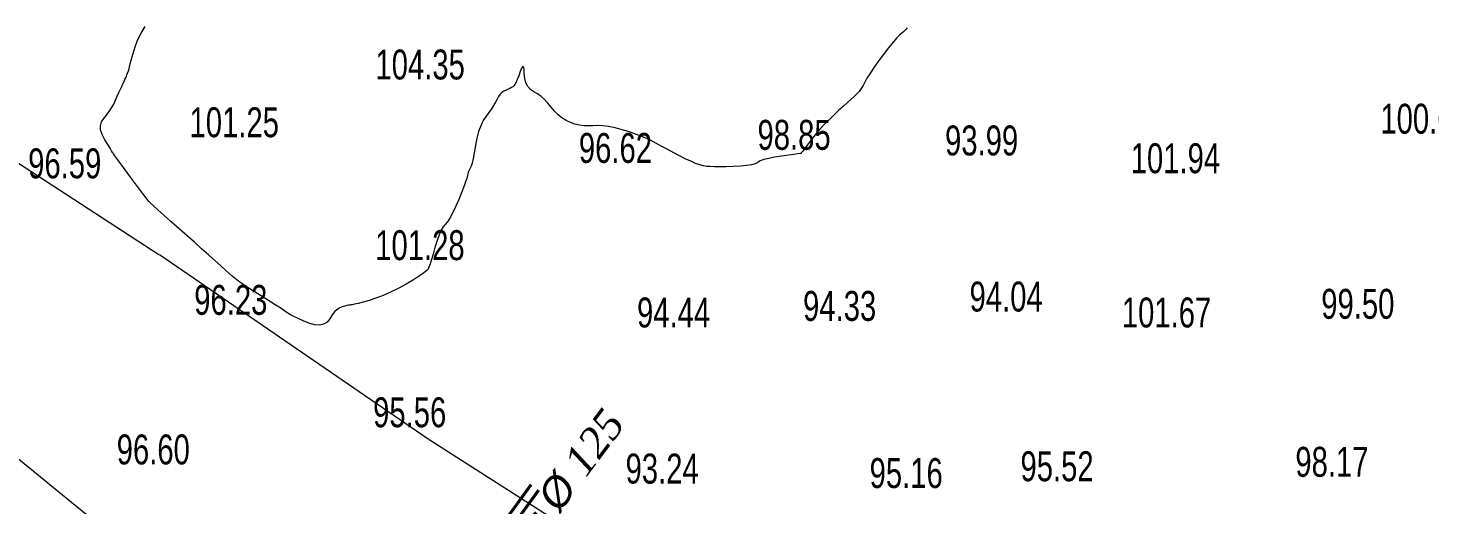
# Model space of a CAD drawing. Header units: metres. Extents: x 431006 to 434411, y 2469261 to 2473208.
# Drawn here: x 432997.1 to 433184.7, y 2471687.7 to 2471751.5 of the extents above; entities that cross this region are included whole.
import ezdxf

# ---------------------------------------------------------------- set-up
doc = ezdxf.new("R2010")
doc.units = ezdxf.units.M
doc.header["$MEASUREMENT"] = 0
doc.linetypes.add('ACAD_ISO02W100', pattern=[15, 12, -3])
for name, color, linetype, lineweight in [('CAO DO', 8, 'Continuous', 18), ('cong-ks', 8, 'ACAD_ISO02W100', 18), ('duong nhua-ks', 8, 'Continuous', 18), ('GHICHUTHUYHE', 8, 'Continuous', 18), ('MH_DongMuc_Con', 8, 'Continuous', 18)]:
    doc.layers.add(name, color=color, linetype=linetype, lineweight=lineweight)
doc.styles.add('ghi chu thuy he', font='')
doc.styles.get("Standard").update_dxf_attribs({"font": 'arial.ttf'})
doc.styles.get('ghi chu thuy he').set_extended_font_data('.VnTime', italic=True)

msp = doc.modelspace()

# ---------------------------------------------------------------- linework, layer by layer
at = {"layer": 'cong-ks', "color": 8, "ltscale": 0.05, "const_width": 0.4, "elevation": 94.84}
for points in [[(433037.3362932356, 2471653.152267843), (433064.4252932356, 2471690.452267843)], [(433038.3477067644, 2471652.417732157), (433065.4367067644, 2471689.717732157)]]:
    msp.add_lwpolyline(points, dxfattribs=at)
at = {"layer": 'cong-ks', "color": 9, "ltscale": 0.05, "const_width": 0.4, "elevation": 94.84}
for points in [[(433037.3362932356, 2471653.152267843), (433064.4252932356, 2471690.452267843)], [(433038.3477067644, 2471652.417732157), (433065.4367067644, 2471689.717732157)]]:
    msp.add_lwpolyline(points, dxfattribs=at)
at = {"layer": 'duong nhua-ks', "color": 9, "lineweight": 0}
for points in [[(432805.5272222455, 2471895.78966765), (432839.9021908257, 2471861.3623289), (432869.4264866965, 2471834.105572086), (432907.5414395563, 2471800.39011356), (432952.897430996, 2471762.93256368), (432968.0403453191, 2471751.494140307), (433014.5969423538, 2471721.233608217)], [(433014.6857597841, 2471721.233608217), (433014.6857597841, 2471721.233608217), (433014.6857597841, 2471721.233608217), (433050.6480735769, 2471696.554644374), (433077.5893339789, 2471679.383189608), (433119.5954975137, 2471654.757524977), (433151.0266207857, 2471638.034686794), (433174.3612204567, 2471626.833636743), (433196.140354868, 2471617.928458532)], [(433014.6857597841, 2471721.233608217), (433014.6857597841, 2471721.233608217), (433014.6857597841, 2471721.233608217), (433050.6480735769, 2471696.554644374), (433077.5893339789, 2471679.383189608), (433119.5954975137, 2471654.757524977), (433151.0266207857, 2471638.034686794), (433174.3612204567, 2471626.833636743), (433196.140354868, 2471617.928458532)], [(432995.1298513911, 2471694.463702774), (432995.1298513911, 2471694.463702774), (433015.1294104361, 2471678.117097322), (433027.5400703917, 2471667.207904469), (433042.1184496346, 2471653.006458341), (433051.1932625712, 2471642.902137164), (433056.8988303709, 2471634.699977853), (433062.4668409327, 2471625.177559559), (433067.9642920906, 2471612.036305938), (433070.4050426714, 2471603.504247724), (433072.1869700177, 2471593.680634028), (433072.8410892918, 2471580.400429949), (433073.6244330741, 2471547.663104955), (433073.9797095677, 2471530.004566459), (433073.9797095677, 2471530.004566459)]]:
    msp.add_lwpolyline(points, dxfattribs=at)
at = {"layer": 'duong nhua-ks', "color": 8, "lineweight": 0}
for points in [[(432940.7495753285, 2471772.964951798), (432952.897430996, 2471762.93256368), (432968.0403453191, 2471751.494140307), (433014.5969423538, 2471721.233608217)], [(433014.6857597841, 2471721.233608217), (433014.6857597841, 2471721.233608217), (433014.6857597841, 2471721.233608217), (433050.6480735769, 2471696.554644374), (433077.5893339789, 2471679.383189608), (433119.5954975137, 2471654.757524977), (433151.0266207857, 2471638.034686794), (433174.3612204567, 2471626.833636743), (433196.140354868, 2471617.928458532)], [(433014.6857597841, 2471721.233608217), (433014.6857597841, 2471721.233608217), (433014.6857597841, 2471721.233608217), (433050.6480735769, 2471696.554644374), (433077.5893339789, 2471679.383189608), (433119.5954975137, 2471654.757524977), (433151.0266207857, 2471638.034686794), (433174.3612204567, 2471626.833636743), (433196.140354868, 2471617.928458532)], [(432995.1298513911, 2471694.463702774), (432995.1298513911, 2471694.463702774), (433015.1294104361, 2471678.117097322), (433027.5400703917, 2471667.207904469), (433042.1184496346, 2471653.006458341), (433051.1932625712, 2471642.902137164), (433056.8988303709, 2471634.699977853), (433062.4668409327, 2471625.177559559), (433067.9642920906, 2471612.036305938), (433070.4050426714, 2471603.504247724), (433072.1869700177, 2471593.680634028), (433072.8410892918, 2471580.400429949), (433073.6244330741, 2471547.663104955), (433073.9797095677, 2471530.004566459), (433073.9797095677, 2471530.004566459)]]:
    msp.add_lwpolyline(points, dxfattribs=at)
at = {"layer": 'MH_DongMuc_Con', "color": 8, "lineweight": 0, "elevation": 98}
msp.add_lwpolyline([(433114.7636337208, 2471751.549407474), (433114.6188183473, 2471751.341592838), (433114.4499003366, 2471751.151559998), (433114.2568796884, 2471750.979308952), (433114.039756403, 2471750.824839701), (433113.7565825533, 2471750.592593694), (433113.3654102127, 2471750.187012379), (433112.8662393813, 2471749.608095757), (433112.2590700588, 2471748.855843827), (433111.5439022455, 2471747.930256589), (433110.8302885491, 2471746.97406783), (433110.2277815777, 2471746.130011331), (433109.7363813312, 2471745.398087095), (433109.3560878097, 2471744.77829512), (433109.0869010129, 2471744.270635407), (433108.8573666699, 2471743.83140568), (433108.5960305089, 2471743.416903662), (433108.3028925302, 2471743.027129355), (433107.9779527336, 2471742.662082758), (433107.6212111192, 2471742.32176387), (433107.2167425756, 2471741.962394057), (433106.7486219911, 2471741.540194683), (433106.216849366, 2471741.055165747), (433105.6214247001, 2471740.50730725), (433104.9623479935, 2471739.896619191), (433104.2868640273, 2471739.248555136), (433103.6422175825, 2471738.588568649), (433103.0284086592, 2471737.916659729), (433102.4454372575, 2471737.232828377), (433101.8933033773, 2471736.537074593), (433101.4100830469, 2471735.904572878), (433101.0338522946, 2471735.410497733), (433100.7646111205, 2471735.054849159), (433100.6023595244, 2471734.837627154), (433100.5470975066, 2471734.758831721), (433100.5442829911, 2471734.750074543), (433100.5393739025, 2471734.742967307), (433100.5323702406, 2471734.737510013), (433100.5232720056, 2471734.733702661), (433100.5120791973, 2471734.731545251), (433100.3996083756, 2471734.71619384), (433100.0866761, 2471734.67280449), (433099.5732823706, 2471734.601377198), (433098.8594271875, 2471734.501911964), (433097.9451105506, 2471734.374408791), (433097.0056035066, 2471734.227591079), (433096.2161771021, 2471734.07018223), (433095.5768313372, 2471733.902182247), (433095.0875662118, 2471733.723591127), (433094.748381726, 2471733.534408872), (433094.4063509075, 2471733.356804532), (433093.9085467844, 2471733.21294716), (433093.2549693563, 2471733.102836756), (433092.4456186236, 2471733.026473319), (433091.4804945862, 2471732.983856848), (433090.5036536622, 2471732.963534335), (433089.6591522697, 2471732.954052768), (433088.9469904089, 2471732.955412147), (433088.3671680797, 2471732.967612473), (433087.9196852822, 2471732.990653745), (433087.5001761104, 2471733.055140663), (433087.0042746585, 2471733.191677926), (433086.4319809266, 2471733.400265533), (433085.7832949146, 2471733.680903487), (433085.0582166226, 2471734.033591785), (433084.2906518558, 2471734.427545663), (433083.5145064193, 2471734.831980354), (433082.7297803133, 2471735.246895861), (433081.9364735378, 2471735.672292182), (433081.1345860927, 2471736.108169317), (433080.3092002423, 2471736.532878145), (433079.4453982507, 2471736.924769545), (433078.5431801179, 2471737.283843518), (433077.6025458439, 2471737.610100062), (433076.6234954288, 2471737.903539178), (433075.6666819026, 2471738.146507959), (433074.792758295, 2471738.321353495), (433074.0017246063, 2471738.428075788), (433073.2935808363, 2471738.466674836), (433072.668326985, 2471738.437150641), (433072.0820983978, 2471738.403937035), (433071.4910304201, 2471738.43146785), (433070.8951230518, 2471738.519743086), (433070.2943762927, 2471738.668762743), (433069.6887901431, 2471738.878526821), (433069.0991400658, 2471739.152498709), (433068.5462015236, 2471739.494141793), (433068.0299745165, 2471739.903456075), (433067.5504590445, 2471740.380441553), (433067.1076551076, 2471740.92509823), (433066.6754239801, 2471741.470586761), (433066.2276269362, 2471741.950067804), (433065.7642639757, 2471742.36354136), (433065.2853350988, 2471742.711007429), (433064.7908403055, 2471742.99246601), (433064.3378496879, 2471743.288197771), (433063.9834333381, 2471743.678483379), (433063.7275912561, 2471744.163322834), (433063.5703234421, 2471744.742716137), (433063.5116298959, 2471745.416663287), (433063.4820683366, 2471746.003730483), (433063.4121964835, 2471746.322483927), (433063.3020143363, 2471746.372923616), (433063.1515218952, 2471746.155049552), (433062.9607191603, 2471745.668861735), (433062.7583193464, 2471745.097324231), (433062.5730356688, 2471744.623401107), (433062.4048681274, 2471744.247092363), (433062.2538167223, 2471743.968397999), (433062.1198814535, 2471743.787318015), (433061.9775129451, 2471743.658373491), (433061.8011618213, 2471743.536085508), (433061.5908280823, 2471743.420454065), (433061.3465117279, 2471743.311479163), (433061.0682127582, 2471743.209160801), (433060.783798826, 2471743.081350643), (433060.5211375845, 2471742.89590035), (433060.2802290334, 2471742.652809924), (433060.0610731729, 2471742.352079363), (433059.8636700029, 2471741.993708668), (433059.6556148704, 2471741.592304006), (433059.4045031219, 2471741.16247154), (433059.1103347576, 2471740.704211272), (433058.7731097775, 2471740.217523201), (433058.3928281816, 2471739.702407327), (433058.0143942938, 2471739.121902581), (433057.6827124382, 2471738.439047892), (433057.3977826146, 2471737.65384326), (433057.1596048231, 2471736.766288685), (433056.9681790637, 2471735.776384167), (433056.8061622459, 2471734.822713717), (433056.6562112791, 2471734.043861344), (433056.5183261634, 2471733.439827049), (433056.3925068987, 2471733.010610831), (433056.2787534851, 2471732.756212692), (433056.1784161889, 2471732.585186328), (433056.0928452762, 2471732.40608544), (433056.0220407473, 2471732.218910028), (433055.966002602, 2471732.023660091), (433055.9247308403, 2471731.82033563), (433055.8500013501, 2471731.524880828), (433055.6935900191, 2471731.05323987), (433055.4554968474, 2471730.405412756), (433055.135721835, 2471729.581399486), (433054.7342649818, 2471728.58120006), (433054.3086561295, 2471727.577275772), (433053.9164251198, 2471726.742087917), (433053.5575719526, 2471726.075636496), (433053.2320966279, 2471725.577921509), (433052.9399991458, 2471725.248942956), (433052.6644285105, 2471724.930456801), (433052.3885337259, 2471724.464219008), (433052.1123147922, 2471723.850229578), (433051.8357717094, 2471723.088488511), (433051.5589044776, 2471722.178995806), (433051.3005916768, 2471721.276358208), (433051.0797118871, 2471720.535182462), (433050.8962651087, 2471719.955468566), (433050.7502513415, 2471719.537216522), (433050.6416705856, 2471719.280426329), (433050.4517180256, 2471719.059328846), (433050.0615888461, 2471718.748154931), (433049.4712830474, 2471718.346904585), (433048.6808006293, 2471717.855577808), (433047.6901415919, 2471717.274174599), (433046.6201048943, 2471716.685485551), (433045.5914894958, 2471716.172301257), (433044.6042953964, 2471715.734621718), (433043.658522596, 2471715.372446931), (433042.7541710948, 2471715.085776898), (433041.9486923409, 2471714.862148843), (433041.2995377824, 2471714.689099988), (433040.8067074197, 2471714.566630333), (433040.4702012524, 2471714.494739878), (433040.2900192807, 2471714.473428625), (433040.1631479702, 2471714.467456698), (433039.9865737863, 2471714.441584227), (433039.7602967292, 2471714.395811211), (433039.4843167989, 2471714.33013765), (433039.1586339953, 2471714.244563544), (433038.8112214513, 2471714.104007164), (433038.4700522994, 2471713.873386783), (433038.1351265397, 2471713.552702401), (433037.8064441724, 2471713.141954017), (433037.4840051974, 2471712.641141632), (433037.1157897332, 2471712.181278246), (433036.6497778986, 2471711.893376862), (433036.0859696936, 2471711.777437479), (433035.4243651181, 2471711.833460097), (433034.6649641723, 2471712.061444717), (433033.9067521606, 2471712.365989131), (433033.2487143875, 2471712.651691135), (433032.6908508531, 2471712.918550729), (433032.2331615574, 2471713.166567912), (433031.8756465004, 2471713.395742685), (433031.4832860802, 2471713.664479748), (433030.9210606945, 2471714.031183803), (433030.1889703437, 2471714.495854848), (433029.2870150276, 2471715.058492885), (433028.2151947462, 2471715.719097912), (433027.1382934603, 2471716.390447229), (433026.2210951307, 2471716.985318131), (433025.4635997574, 2471717.503710621), (433024.8658073404, 2471717.945624696), (433024.4277178798, 2471718.311060358), (433024.0144635737, 2471718.686961567), (433023.4911766201, 2471719.160272285), (433022.8578570192, 2471719.730992512), (433022.114504771, 2471720.399122247), (433021.2611198754, 2471721.164661492), (433020.3350959009, 2471721.993498365), (433019.3738264162, 2471722.851520983), (433018.3773114211, 2471723.738729347), (433017.3455509157, 2471724.655123456), (433016.2785449, 2471725.600703313), (433015.2891074743, 2471726.479470004), (433014.4900527387, 2471727.195424619), (433013.8813806933, 2471727.748567159), (433013.4630913381, 2471728.138897624), (433013.235184673, 2471728.366416013), (433013.0271872766, 2471728.618853143), (433012.6686257269, 2471729.083939832), (433012.1595000245, 2471729.761676079), (433011.499810169, 2471730.652061884), (433010.6895561605, 2471731.755097248), (433009.8925654413, 2471732.843597562), (433009.2726654537, 2471733.690378218), (433008.8298561977, 2471734.295439218), (433008.5641376733, 2471734.658780561), (433008.4755098805, 2471734.780402246), (433008.4753944339, 2471734.781526813), (433008.4752129483, 2471734.783376797), (433008.4749654235, 2471734.785952201), (433008.4746518596, 2471734.789253023), (433008.4742722566, 2471734.793279265), (433008.4296646008, 2471734.867803917), (433008.2966668785, 2471735.082599973), (433008.0752790899, 2471735.437667432), (433007.7655012347, 2471735.933006295), (433007.3673333131, 2471736.568616562), (433007.0084984994, 2471737.247050574), (433006.816719968, 2471737.870860673), (433006.791997719, 2471738.440046862), (433006.9343317524, 2471738.954609138), (433007.243722068, 2471739.414547502), (433007.6212005652, 2471739.859108546), (433007.9677991434, 2471740.327538862), (433008.2835178025, 2471740.81983845), (433008.5683565424, 2471741.336007311), (433008.8223153633, 2471741.876045443), (433009.0524646728, 2471742.404375385), (433009.2658748783, 2471742.885419676), (433009.4625459801, 2471743.319178313), (433009.6424779781, 2471743.7056513), (433009.8056708722, 2471744.044838633), (433009.9510833793, 2471744.344481004), (433010.0776742161, 2471744.612319101), (433010.1854433827, 2471744.848352923), (433010.2743908791, 2471745.052582472), (433010.3445167051, 2471745.225007746), (433010.4208085519, 2471745.446790223), (433010.5282541104, 2471745.79909138), (433010.6668533805, 2471746.281911217), (433010.8366063623, 2471746.895249732), (433011.0375130558, 2471747.639106928), (433011.2584529058, 2471748.41329291), (433011.4883053572, 2471749.117617785), (433011.7270704097, 2471749.752081553), (433011.9747480638, 2471750.316684215), (433012.231338319, 2471750.811425769), (433012.5030796954, 2471751.26762508), (433012.7962107126, 2471751.71660101)], dxfattribs=at)

# ---------------------------------------------------------------- texts
at = {"layer": 'CAO DO', "color": 8, "lineweight": 0, "width": 0.7}
for s, p in [('104.35', (433043.594, 2471744.625, 104.35)), ('100.66', (433178.063, 2471737.375, 100.66)), ('101.25', (433018.719, 2471736.906, 101.25)), ('98.85', (433094.719, 2471735.219, 98.851)), ('96.62', (433070.813, 2471733.469, 96.615)), ('93.99', (433119.813, 2471734.469, 93.986)), ('96.59', (432997.125, 2471731.406, 96.591)), ('101.94', (433144.656, 2471732.094, 101.94)), ('101.28', (433043.563, 2471720.469, 101.28)), ('96.23', (433019.344, 2471713.156, 96.232)), ('94.04', (433123.094, 2471713.594, 94.04)), ('99.50', (433170.156, 2471712.625, 99.497)), ('94.44', (433078.594, 2471711.469, 94.436)), ('94.33', (433100.813, 2471712.344, 94.331)), ('101.67', (433143.469, 2471711.469, 101.67)), ('95.56', (433043.281, 2471698.125, 95.56)), ('96.60', (433008.969, 2471693.156, 96.603)), ('93.24', (433077.063, 2471690.594, 93.235)), ('95.52', (433129.906, 2471690.906, 95.52)), ('98.17', (433166.688, 2471691.5, 98.165)), ('95.16', (433109.719, 2471690, 95.155))]:
    msp.add_text(s, height=4, dxfattribs=at).set_placement(p)
at = {"layer": 'CAO DO', "color": 9, "lineweight": 0, "width": 0.7}
for s, p in [('104.35', (433043.594, 2471744.625, 104.35)), ('100.66', (433178.063, 2471737.375, 100.66)), ('101.25', (433018.719, 2471736.906, 101.25)), ('98.85', (433094.719, 2471735.219, 98.851)), ('96.62', (433070.813, 2471733.469, 96.615)), ('93.99', (433119.813, 2471734.469, 93.986)), ('96.59', (432997.125, 2471731.406, 96.591)), ('101.94', (433144.656, 2471732.094, 101.94)), ('101.28', (433043.563, 2471720.469, 101.28)), ('96.23', (433019.344, 2471713.156, 96.232)), ('94.04', (433123.094, 2471713.594, 94.04)), ('99.50', (433170.156, 2471712.625, 99.497)), ('94.44', (433078.594, 2471711.469, 94.436)), ('94.33', (433100.813, 2471712.344, 94.331)), ('101.67', (433143.469, 2471711.469, 101.67)), ('95.56', (433043.281, 2471698.125, 95.56)), ('96.60', (433008.969, 2471693.156, 96.603)), ('93.24', (433077.063, 2471690.594, 93.235)), ('95.52', (433129.906, 2471690.906, 95.52)), ('98.17', (433166.688, 2471691.5, 98.165)), ('95.16', (433109.719, 2471690, 95.155))]:
    msp.add_text(s, height=4, dxfattribs=at).set_placement(p)
at = {"layer": 'GHICHUTHUYHE', "color": 8, "insert": (433057.0343561672, 2471678.380792301, -279.6), "char_height": 4, "attachment_point": 1, "rotation": 53.107283382991525, "style": 'ghi chu thuy he'}
msp.add_mtext('cèng {\\fArial|b0|i1|c0|p34;%%C }125', dxfattribs=at)
at = {"layer": 'GHICHUTHUYHE', "color": 9, "insert": (433057.0343561672, 2471678.380792301, -279.6), "char_height": 4, "attachment_point": 1, "rotation": 53.107283382991525, "style": 'ghi chu thuy he'}
msp.add_mtext('cèng {\\fArial|b0|i1|c0|p34;%%C }125', dxfattribs=at)

doc.saveas('drawing.dxf')
